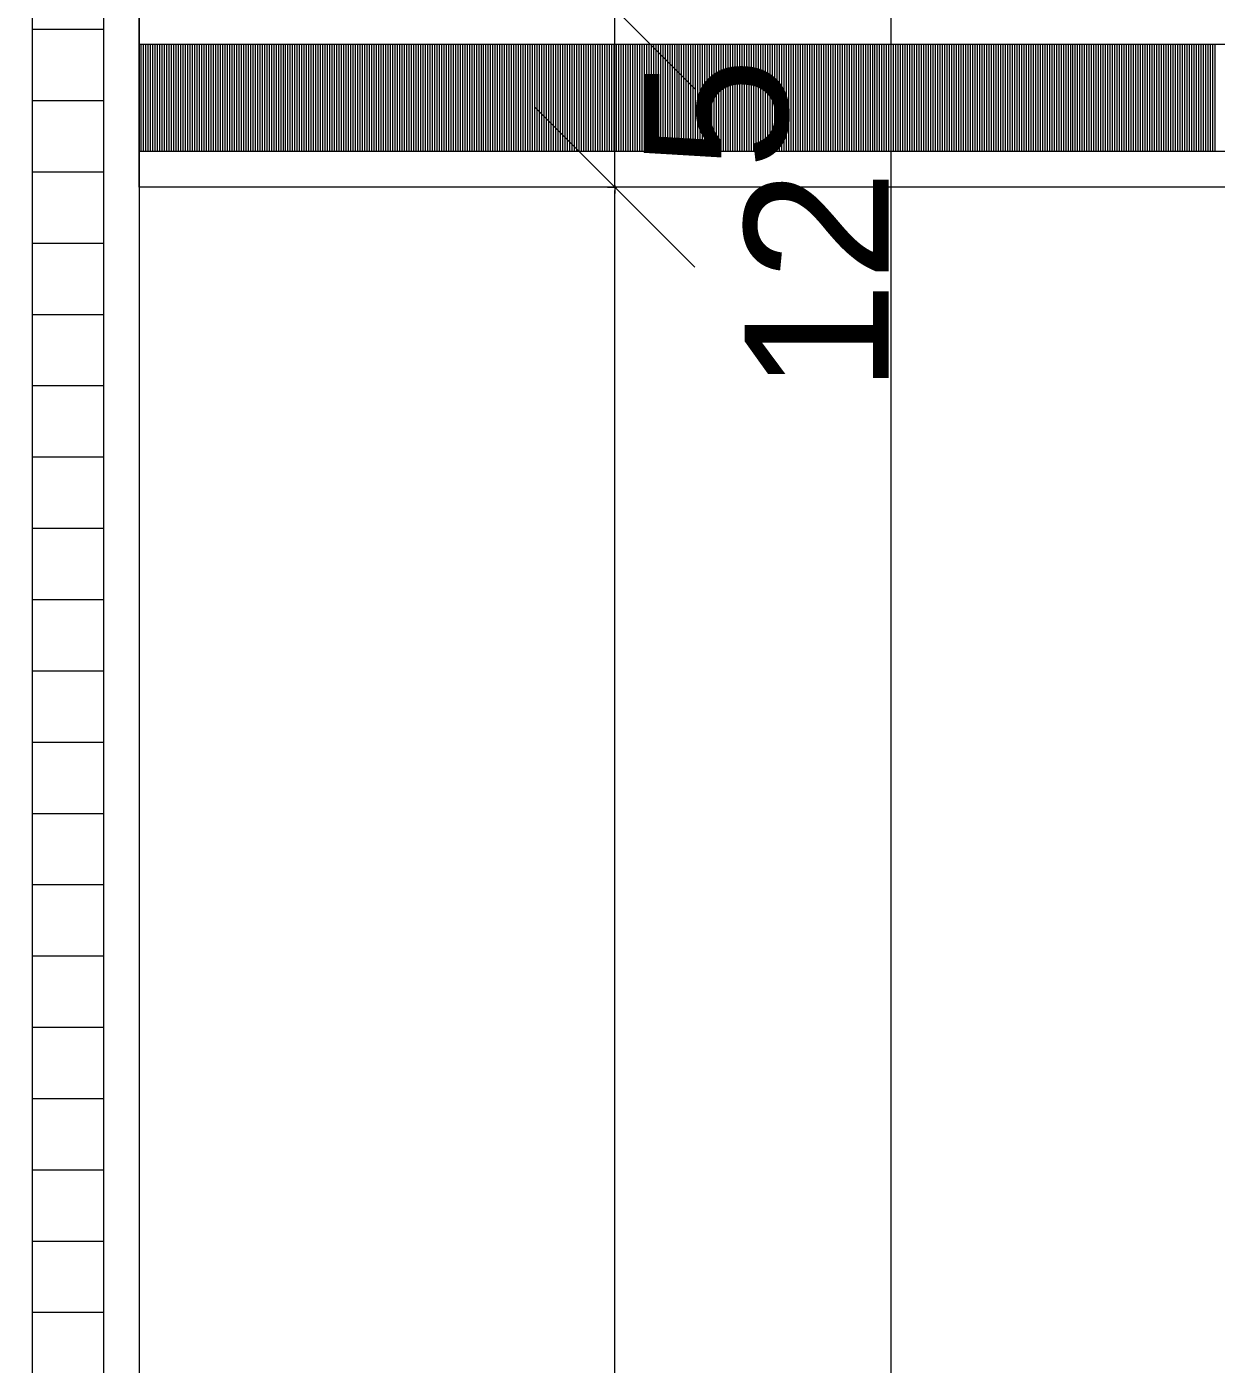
# Model space of a CAD drawing. Header units: metres. Extents: x -63 to 297, y -105 to 408.
# Drawn here: x 206.74 to 232.28, y 113.7 to 142.43 of the extents above; entities that cross this region are included whole.
import ezdxf

# ---------------------------------------------------------------- set-up
doc = ezdxf.new("R2010")
doc.units = ezdxf.units.M
doc.header["$LTSCALE"] = 0.00508
doc.header["$PDMODE"] = 1
doc.linetypes.add('Ohne Titel-6', pattern=[1.0537, 0.590515, -0.19684, 0.069505, -0.19684])
for name, color, linetype, lineweight in [('251_Sanitaerapparate', 7, 'Continuous', 5), ('271_Gipserarbeiten-allgemein', 7, 'Continuous', 18), ('Linien-0.03', 7, 'Continuous', 5), ('Linien-stripu', 7, 'Ohne Titel-6', 5), ('Symbole', 7, 'Continuous', 5)]:
    doc.layers.add(name, color=color, linetype=linetype, lineweight=lineweight)
for name, color, linetype, lineweight, true_color in [('271_Gipserarbeiten-LBW 12.5cm', 7, 'Continuous', 18, 0x117d81), ('271_Gipserarbeiten-LBW 15.5cm', 7, 'Continuous', 18, 0x428110), ('Bemaßung-Leichtbau', 7, 'Continuous', 5, 0xb54400), ('Bemaßung-Rohbau', 7, 'Continuous', 5, 0x000000)]:
    doc.layers.add(name, color=color, linetype=linetype, lineweight=lineweight, true_color=true_color)
doc.styles.add('Arial', font='arial.ttf')
doc.dimstyles.new('vbk_50', dxfattribs={"dimtxt": 101.016365, "dimasz": 0.002245, "dimexe": 0.0015, "dimexo": 0.003, "dimgap": 0.0005, "dimtad": 1, "dimdec": 3, "dimzin": 3, "dimdsep": 46, "dimtxsty": 'Arial', "dimblk": 'VW_SLASH', "dimblk1": 'VW_SLASH', "dimblk2": 'VW_SLASH', "dimcen": 0, "dimdle": 0.002, "dimazin": 0, "dimtfac": 0.9, "dimtdec": 3, "dimtix": 1, "dimtmove": 0, "dimatfit": 0, "dimldrblk": 'DOT', "dimfxl": 0.005, "dimfxlon": 1, "dimfrac": 2, "dimtolj": 1, "dimtzin": 3, "dimarcsym": 0})

# ---------------------------------------------------------------- blocks, each defined once
blk = doc.blocks.new('GRUP_GR_Zi-Typ1.0 (2D)')
at = {"layer": 'Linien-0.03', "linetype": 'Continuous', "lineweight": 5}
h = blk.add_hatch(dxfattribs=at)
h.set_pattern_fill('DÄMMSTOFF 1MM', angle=-90, style=0, pattern_type=2)
h.set_pattern_definition([(0, (0, 0), (3e-18, -0.05), [])])
h.paths.add_polyline_path([(-0.0025, -2.87), (-0.0525, -2.87), (-0.0525, -8.645), (-0.0025, -8.645)])
at = {"layer": '271_Gipserarbeiten-LBW 15.5cm'}
blk.add_line((-0.0775, -2.87), (-0.0775, -8.645), dxfattribs=at)
at = {"layer": 'Linien-0.03'}
for p, q in [((-0.0775, -2.87), (-0.0775, -8.645)), ((-0.0525, -2.87), (-0.0525, -8.645)), ((-0.0025, -2.87), (-0.0025, -8.645))]:
    blk.add_line(p, q, dxfattribs=at)
at = {"layer": 'Linien-0.03', "color": 7, "linetype": 'Continuous', "lineweight": 5}
for p, q in [((-0.0525, -2.87), (-0.0525, -8.645)), ((-0.0025, -2.87), (-0.0025, -8.645))]:
    blk.add_line(p, q, dxfattribs=at)
blk = doc.blocks.new('VW_SLASH')
at = {"color": 0, "linetype": 'ByBlock', "lineweight": -2}
blk.add_line((0.5, 0), (-1, 0), dxfattribs=at)
at = {"color": 0, "lineweight": 20, "flags": 128}
blk.add_lwpolyline([(25, 25), (-25, -25)], dxfattribs=at)
blk = doc.blocks.new('*D244')
at = {"layer": 'Bemaßung-Rohbau', "color": 0, "lineweight": -2, "transparency": 16777216}
for p, q in [((182.504, 224.626), (182.504, 224.694)), ((190.158, 224.557), (180.208, 224.557)), ((182.504, 102.091), (182.504, 224.557)), ((190.158, 102.091), (180.208, 102.091)), ((182.504, 102.023), (182.504, 101.954))]:
    blk.add_line(p, q, dxfattribs=at)
at = {"layer": 'Defpoints', "color": 0, "transparency": 16777216}
for p in [(182.504, 224.557), (296.644, 224.557), (219.365, 102.091)]:
    blk.add_point(p, dxfattribs=at)
at = {"layer": 'Bemaßung-Rohbau', "color": 0, "lineweight": -2, "transparency": 16777216, "xscale": 0.06872848524861908, "yscale": 0.06872848524861908, "zscale": 0.06872848524861908}
for p, rotation in [((182.504, 224.557), 270), ((182.504, 102.091), 90)]:
    blk.add_blockref('VW_SLASH', p, dxfattribs=dict(at, rotation=rotation))
at = {"layer": 'Bemaßung-Rohbau', "color": 0, "transparency": 16777216, "insert": (179.254, 404.051), "char_height": 3.0928, "attachment_point": 5, "rotation": 90, "style": 'Arial'}
blk.add_mtext('\\A1;4.00', dxfattribs=at)
blk = doc.blocks.new('_DOT')
at = {"color": 0, "linetype": 'ByBlock', "lineweight": -2}
blk.add_line((-0.5, 0), (-1, 0), dxfattribs=at)
at = {"color": 0, "linetype": 'ByBlock', "const_width": 0.5}
blk.add_lwpolyline([(-0.25, 0, 1), (0.25, 0, 1)], format="xyb", close=True, dxfattribs=at)
blk = doc.blocks.new('*D245')
at = {"layer": 'Bemaßung-Rohbau', "color": 0, "lineweight": -2, "transparency": 16777216}
for p, q in [((190.158, 102.091), (180.208, 102.091)), ((182.504, 102.16), (182.504, 102.229)), ((182.504, 31.827), (182.504, 102.091)), ((174.85, 31.827), (184.8, 31.827)), ((182.504, 31.758), (182.504, 31.689))]:
    blk.add_line(p, q, dxfattribs=at)
at = {"layer": 'Defpoints', "color": 0, "transparency": 16777216}
for p in [(182.504, 102.091), (219.365, 102.091), (138.539, 31.827)]:
    blk.add_point(p, dxfattribs=at)
at = {"layer": 'Bemaßung-Rohbau', "color": 0, "lineweight": -2, "transparency": 16777216, "xscale": 0.06872848524861908, "yscale": 0.06872848524861908, "zscale": 0.06872848524861908}
for p, rotation in [((182.504, 102.091), 270), ((182.504, 31.827), 90)]:
    blk.add_blockref('VW_SLASH', p, dxfattribs=dict(at, rotation=rotation))
at = {"layer": 'Bemaßung-Rohbau', "color": 0, "transparency": 16777216, "insert": (179.254, 198.404), "char_height": 3.09276, "attachment_point": 5, "rotation": 90, "style": 'Arial'}
blk.add_mtext('\\A1;2.29\\S5^ ;', dxfattribs=at)
blk = doc.blocks.new('SAN_GR_Catalano 75')
at = {"layer": '251_Sanitaerapparate'}
blk.add_point((0, -0.71), dxfattribs=at)
blk = doc.blocks.new('*E263')
at = {"layer": '271_Gipserarbeiten-LBW 12.5cm'}
for p, q in [((130.962, 0.765, 0), (130.962, 4.592, 0)), ((178.744, 0.765, 0), (130.962, 0.765, 0))]:
    blk.add_line(p, q, dxfattribs=at)
at = {"layer": 'Linien-0.03'}
for p, q in [((178.744, 3.827, 0), (130.962, 3.827, 0)), ((178.744, 1.531, 0), (130.962, 1.531, 0)), ((178.744, 0.765, 0), (130.962, 0.765, 0))]:
    blk.add_line(p, q, dxfattribs=at)
at = {"layer": 'Linien-0.03', "color": 7, "linetype": 'Continuous', "lineweight": 5}
for p, q in [((178.744, 3.827, 0), (130.962, 3.827, 0)), ((131.008, 1.531, 0), (131.008, 3.827, 0)), ((131.058, 1.531, 0), (131.058, 3.827, 0)), ((131.108, 1.531, 0), (131.108, 3.827, 0)), ((131.158, 1.531, 0), (131.158, 3.827, 0)), ((131.208, 1.531, 0), (131.208, 3.827, 0)), ((131.258, 1.531, 0), (131.258, 3.827, 0)), ((131.308, 1.531, 0), (131.308, 3.827, 0)), ((131.358, 1.531, 0), (131.358, 3.827, 0)), ((131.408, 1.531, 0), (131.408, 3.827, 0)), ((131.458, 1.531, 0), (131.458, 3.827, 0)), ((131.508, 1.531, 0), (131.508, 3.827, 0)), ((131.558, 1.531, 0), (131.558, 3.827, 0)), ((131.608, 1.531, 0), (131.608, 3.827, 0)), ((131.658, 1.531, 0), (131.658, 3.827, 0)), ((131.708, 1.531, 0), (131.708, 3.827, 0)), ((131.758, 1.531, 0), (131.758, 3.827, 0)), ((131.808, 1.531, 0), (131.808, 3.827, 0)), ((131.858, 1.531, 0), (131.858, 3.827, 0)), ((131.908, 1.531, 0), (131.908, 3.827, 0)), ((131.958, 1.531, 0), (131.958, 3.827, 0)), ((132.008, 1.531, 0), (132.008, 3.827, 0)), ((132.058, 1.531, 0), (132.058, 3.827, 0)), ((132.108, 1.531, 0), (132.108, 3.827, 0)), ((132.158, 1.531, 0), (132.158, 3.827, 0)), ((132.208, 1.531, 0), (132.208, 3.827, 0)), ((132.258, 1.531, 0), (132.258, 3.827, 0)), ((132.308, 1.531, 0), (132.308, 3.827, 0)), ((132.358, 1.531, 0), (132.358, 3.827, 0)), ((132.408, 1.531, 0), (132.408, 3.827, 0)), ((132.458, 1.531, 0), (132.458, 3.827, 0)), ((132.508, 1.531, 0), (132.508, 3.827, 0)), ((132.558, 1.531, 0), (132.558, 3.827, 0)), ((132.608, 1.531, 0), (132.608, 3.827, 0)), ((132.658, 1.531, 0), (132.658, 3.827, 0)), ((132.708, 1.531, 0), (132.708, 3.827, 0)), ((132.758, 1.531, 0), (132.758, 3.827, 0)), ((132.808, 1.531, 0), (132.808, 3.827, 0)), ((132.858, 1.531, 0), (132.858, 3.827, 0)), ((132.908, 1.531, 0), (132.908, 3.827, 0)), ((132.958, 1.531, 0), (132.958, 3.827, 0)), ((133.008, 1.531, 0), (133.008, 3.827, 0)), ((133.058, 1.531, 0), (133.058, 3.827, 0)), ((133.108, 1.531, 0), (133.108, 3.827, 0)), ((133.158, 1.531, 0), (133.158, 3.827, 0)), ((133.208, 1.531, 0), (133.208, 3.827, 0)), ((133.258, 1.531, 0), (133.258, 3.827, 0)), ((133.308, 1.531, 0), (133.308, 3.827, 0)), ((133.358, 1.531, 0), (133.358, 3.827, 0)), ((133.408, 1.531, 0), (133.408, 3.827, 0)), ((133.458, 1.531, 0), (133.458, 3.827, 0)), ((133.508, 1.531, 0), (133.508, 3.827, 0)), ((133.558, 1.531, 0), (133.558, 3.827, 0)), ((133.608, 1.531, 0), (133.608, 3.827, 0)), ((133.658, 1.531, 0), (133.658, 3.827, 0)), ((133.708, 1.531, 0), (133.708, 3.827, 0)), ((133.758, 1.531, 0), (133.758, 3.827, 0)), ((133.808, 1.531, 0), (133.808, 3.827, 0)), ((133.858, 1.531, 0), (133.858, 3.827, 0)), ((133.908, 1.531, 0), (133.908, 3.827, 0)), ((133.958, 1.531, 0), (133.958, 3.827, 0)), ((134.008, 1.531, 0), (134.008, 3.827, 0)), ((134.058, 1.531, 0), (134.058, 3.827, 0)), ((134.108, 1.531, 0), (134.108, 3.827, 0)), ((134.158, 1.531, 0), (134.158, 3.827, 0)), ((134.208, 1.531, 0), (134.208, 3.827, 0)), ((134.258, 1.531, 0), (134.258, 3.827, 0)), ((134.308, 1.531, 0), (134.308, 3.827, 0)), ((134.358, 1.531, 0), (134.358, 3.827, 0)), ((134.408, 1.531, 0), (134.408, 3.827, 0)), ((134.458, 1.531, 0), (134.458, 3.827, 0)), ((134.508, 1.531, 0), (134.508, 3.827, 0)), ((134.558, 1.531, 0), (134.558, 3.827, 0)), ((134.608, 1.531, 0), (134.608, 3.827, 0)), ((134.658, 1.531, 0), (134.658, 3.827, 0)), ((134.708, 1.531, 0), (134.708, 3.827, 0)), ((134.758, 1.531, 0), (134.758, 3.827, 0)), ((134.808, 1.531, 0), (134.808, 3.827, 0)), ((134.858, 1.531, 0), (134.858, 3.827, 0)), ((134.908, 1.531, 0), (134.908, 3.827, 0)), ((134.958, 1.531, 0), (134.958, 3.827, 0)), ((135.008, 1.531, 0), (135.008, 3.827, 0)), ((135.058, 1.531, 0), (135.058, 3.827, 0)), ((135.108, 1.531, 0), (135.108, 3.827, 0)), ((135.158, 1.531, 0), (135.158, 3.827, 0)), ((135.208, 1.531, 0), (135.208, 3.827, 0)), ((135.258, 1.531, 0), (135.258, 3.827, 0)), ((135.308, 1.531, 0), (135.308, 3.827, 0)), ((135.358, 1.531, 0), (135.358, 3.827, 0)), ((135.408, 1.531, 0), (135.408, 3.827, 0)), ((135.458, 1.531, 0), (135.458, 3.827, 0)), ((135.508, 1.531, 0), (135.508, 3.827, 0)), ((135.558, 1.531, 0), (135.558, 3.827, 0)), ((135.608, 1.531, 0), (135.608, 3.827, 0)), ((135.658, 1.531, 0), (135.658, 3.827, 0)), ((135.708, 1.531, 0), (135.708, 3.827, 0)), ((135.758, 1.531, 0), (135.758, 3.827, 0)), ((135.808, 1.531, 0), (135.808, 3.827, 0)), ((135.858, 1.531, 0), (135.858, 3.827, 0)), ((135.908, 1.531, 0), (135.908, 3.827, 0)), ((135.958, 1.531, 0), (135.958, 3.827, 0)), ((136.008, 1.531, 0), (136.008, 3.827, 0)), ((136.058, 1.531, 0), (136.058, 3.827, 0)), ((136.108, 1.531, 0), (136.108, 3.827, 0)), ((136.158, 1.531, 0), (136.158, 3.827, 0)), ((136.208, 1.531, 0), (136.208, 3.827, 0)), ((136.258, 1.531, 0), (136.258, 3.827, 0)), ((136.308, 1.531, 0), (136.308, 3.827, 0)), ((136.358, 1.531, 0), (136.358, 3.827, 0)), ((136.408, 1.531, 0), (136.408, 3.827, 0)), ((136.458, 1.531, 0), (136.458, 3.827, 0)), ((136.508, 1.531, 0), (136.508, 3.827, 0)), ((136.558, 1.531, 0), (136.558, 3.827, 0)), ((136.608, 1.531, 0), (136.608, 3.827, 0)), ((136.658, 1.531, 0), (136.658, 3.827, 0)), ((136.708, 1.531, 0), (136.708, 3.827, 0)), ((136.758, 1.531, 0), (136.758, 3.827, 0)), ((136.808, 1.531, 0), (136.808, 3.827, 0)), ((136.858, 1.531, 0), (136.858, 3.827, 0)), ((136.908, 1.531, 0), (136.908, 3.827, 0)), ((136.958, 1.531, 0), (136.958, 3.827, 0)), ((137.008, 1.531, 0), (137.008, 3.827, 0)), ((137.058, 1.531, 0), (137.058, 3.827, 0)), ((137.108, 1.531, 0), (137.108, 3.827, 0)), ((137.158, 1.531, 0), (137.158, 3.827, 0)), ((137.208, 1.531, 0), (137.208, 3.827, 0)), ((137.258, 1.531, 0), (137.258, 3.827, 0)), ((137.308, 1.531, 0), (137.308, 3.827, 0)), ((137.358, 1.531, 0), (137.358, 3.827, 0)), ((137.408, 1.531, 0), (137.408, 3.827, 0)), ((137.458, 1.531, 0), (137.458, 3.827, 0)), ((137.508, 1.531, 0), (137.508, 3.827, 0)), ((137.558, 1.531, 0), (137.558, 3.827, 0)), ((137.608, 1.531, 0), (137.608, 3.827, 0)), ((137.658, 1.531, 0), (137.658, 3.827, 0)), ((137.708, 1.531, 0), (137.708, 3.827, 0)), ((137.758, 1.531, 0), (137.758, 3.827, 0)), ((137.808, 1.531, 0), (137.808, 3.827, 0)), ((137.858, 1.531, 0), (137.858, 3.827, 0)), ((137.908, 1.531, 0), (137.908, 3.827, 0)), ((137.958, 1.531, 0), (137.958, 3.827, 0)), ((138.008, 1.531, 0), (138.008, 3.827, 0)), ((138.058, 1.531, 0), (138.058, 3.827, 0)), ((138.108, 1.531, 0), (138.108, 3.827, 0)), ((138.158, 1.531, 0), (138.158, 3.827, 0)), ((138.208, 1.531, 0), (138.208, 3.827, 0)), ((138.258, 1.531, 0), (138.258, 3.827, 0)), ((138.308, 1.531, 0), (138.308, 3.827, 0)), ((138.358, 1.531, 0), (138.358, 3.827, 0)), ((138.408, 1.531, 0), (138.408, 3.827, 0)), ((138.458, 1.531, 0), (138.458, 3.827, 0)), ((138.508, 1.531, 0), (138.508, 3.827, 0)), ((138.558, 1.531, 0), (138.558, 3.827, 0)), ((138.608, 1.531, 0), (138.608, 3.827, 0)), ((138.658, 1.531, 0), (138.658, 3.827, 0)), ((138.708, 1.531, 0), (138.708, 3.827, 0)), ((138.758, 1.531, 0), (138.758, 3.827, 0)), ((138.808, 1.531, 0), (138.808, 3.827, 0)), ((138.858, 1.531, 0), (138.858, 3.827, 0)), ((138.908, 1.531, 0), (138.908, 3.827, 0)), ((138.958, 1.531, 0), (138.958, 3.827, 0)), ((139.008, 1.531, 0), (139.008, 3.827, 0)), ((139.058, 1.531, 0), (139.058, 3.827, 0)), ((139.108, 1.531, 0), (139.108, 3.827, 0)), ((139.158, 1.531, 0), (139.158, 3.827, 0)), ((139.208, 1.531, 0), (139.208, 3.827, 0)), ((139.258, 1.531, 0), (139.258, 3.827, 0)), ((139.308, 1.531, 0), (139.308, 3.827, 0)), ((139.358, 1.531, 0), (139.358, 3.827, 0)), ((139.408, 1.531, 0), (139.408, 3.827, 0)), ((139.458, 1.531, 0), (139.458, 3.827, 0)), ((139.508, 1.531, 0), (139.508, 3.827, 0)), ((139.558, 1.531, 0), (139.558, 3.827, 0)), ((139.608, 1.531, 0), (139.608, 3.827, 0)), ((139.658, 1.531, 0), (139.658, 3.827, 0)), ((139.708, 1.531, 0), (139.708, 3.827, 0)), ((139.758, 1.531, 0), (139.758, 3.827, 0)), ((139.808, 1.531, 0), (139.808, 3.827, 0)), ((139.858, 1.531, 0), (139.858, 3.827, 0)), ((139.908, 1.531, 0), (139.908, 3.827, 0)), ((139.958, 1.531, 0), (139.958, 3.827, 0)), ((140.008, 1.531, 0), (140.008, 3.827, 0)), ((140.058, 1.531, 0), (140.058, 3.827, 0)), ((140.108, 1.531, 0), (140.108, 3.827, 0)), ((140.158, 1.531, 0), (140.158, 3.827, 0)), ((140.208, 1.531, 0), (140.208, 3.827, 0)), ((140.258, 1.531, 0), (140.258, 3.827, 0)), ((140.308, 1.531, 0), (140.308, 3.827, 0)), ((140.358, 1.531, 0), (140.358, 3.827, 0)), ((140.408, 1.531, 0), (140.408, 3.827, 0)), ((140.458, 1.531, 0), (140.458, 3.827, 0)), ((140.508, 1.531, 0), (140.508, 3.827, 0)), ((140.558, 1.531, 0), (140.558, 3.827, 0)), ((140.608, 1.531, 0), (140.608, 3.827, 0)), ((140.658, 1.531, 0), (140.658, 3.827, 0)), ((140.708, 1.531, 0), (140.708, 3.827, 0)), ((140.758, 1.531, 0), (140.758, 3.827, 0)), ((140.808, 1.531, 0), (140.808, 3.827, 0)), ((140.858, 1.531, 0), (140.858, 3.827, 0)), ((140.908, 1.531, 0), (140.908, 3.827, 0)), ((140.958, 1.531, 0), (140.958, 3.827, 0)), ((141.008, 1.531, 0), (141.008, 3.827, 0)), ((141.058, 1.531, 0), (141.058, 3.827, 0)), ((141.108, 1.531, 0), (141.108, 3.827, 0)), ((141.158, 1.531, 0), (141.158, 3.827, 0)), ((141.208, 1.531, 0), (141.208, 3.827, 0)), ((141.258, 1.531, 0), (141.258, 3.827, 0)), ((141.308, 1.531, 0), (141.308, 3.827, 0)), ((141.358, 1.531, 0), (141.358, 3.827, 0)), ((141.408, 1.531, 0), (141.408, 3.827, 0)), ((141.458, 1.531, 0), (141.458, 3.827, 0)), ((141.508, 1.531, 0), (141.508, 3.827, 0)), ((141.558, 1.531, 0), (141.558, 3.827, 0)), ((141.608, 1.531, 0), (141.608, 3.827, 0)), ((141.658, 1.531, 0), (141.658, 3.827, 0)), ((141.708, 1.531, 0), (141.708, 3.827, 0)), ((141.758, 1.531, 0), (141.758, 3.827, 0)), ((141.808, 1.531, 0), (141.808, 3.827, 0)), ((141.858, 1.531, 0), (141.858, 3.827, 0)), ((141.908, 1.531, 0), (141.908, 3.827, 0)), ((141.958, 1.531, 0), (141.958, 3.827, 0)), ((142.008, 1.531, 0), (142.008, 3.827, 0)), ((142.058, 1.531, 0), (142.058, 3.827, 0)), ((142.108, 1.531, 0), (142.108, 3.827, 0)), ((142.158, 1.531, 0), (142.158, 3.827, 0)), ((142.208, 1.531, 0), (142.208, 3.827, 0)), ((142.258, 1.531, 0), (142.258, 3.827, 0)), ((142.308, 1.531, 0), (142.308, 3.827, 0)), ((142.358, 1.531, 0), (142.358, 3.827, 0)), ((142.408, 1.531, 0), (142.408, 3.827, 0)), ((142.458, 1.531, 0), (142.458, 3.827, 0)), ((142.508, 1.531, 0), (142.508, 3.827, 0)), ((142.558, 1.531, 0), (142.558, 3.827, 0)), ((142.608, 1.531, 0), (142.608, 3.827, 0)), ((142.658, 1.531, 0), (142.658, 3.827, 0)), ((142.708, 1.531, 0), (142.708, 3.827, 0)), ((142.758, 1.531, 0), (142.758, 3.827, 0)), ((142.808, 1.531, 0), (142.808, 3.827, 0)), ((142.858, 1.531, 0), (142.858, 3.827, 0)), ((142.908, 1.531, 0), (142.908, 3.827, 0)), ((142.958, 1.531, 0), (142.958, 3.827, 0)), ((143.008, 1.531, 0), (143.008, 3.827, 0)), ((143.058, 1.531, 0), (143.058, 3.827, 0)), ((143.108, 1.531, 0), (143.108, 3.827, 0)), ((143.158, 1.531, 0), (143.158, 3.827, 0)), ((143.208, 1.531, 0), (143.208, 3.827, 0)), ((143.258, 1.531, 0), (143.258, 3.827, 0)), ((143.308, 1.531, 0), (143.308, 3.827, 0)), ((143.358, 1.531, 0), (143.358, 3.827, 0)), ((143.408, 1.531, 0), (143.408, 3.827, 0)), ((143.458, 1.531, 0), (143.458, 3.827, 0)), ((143.508, 1.531, 0), (143.508, 3.827, 0)), ((143.558, 1.531, 0), (143.558, 3.827, 0)), ((143.608, 1.531, 0), (143.608, 3.827, 0)), ((143.658, 1.531, 0), (143.658, 3.827, 0)), ((143.708, 1.531, 0), (143.708, 3.827, 0)), ((143.758, 1.531, 0), (143.758, 3.827, 0)), ((143.808, 1.531, 0), (143.808, 3.827, 0)), ((143.858, 1.531, 0), (143.858, 3.827, 0)), ((143.908, 1.531, 0), (143.908, 3.827, 0)), ((143.958, 1.531, 0), (143.958, 3.827, 0)), ((144.008, 1.531, 0), (144.008, 3.827, 0)), ((144.058, 1.531, 0), (144.058, 3.827, 0)), ((144.108, 1.531, 0), (144.108, 3.827, 0)), ((144.158, 1.531, 0), (144.158, 3.827, 0)), ((144.208, 1.531, 0), (144.208, 3.827, 0)), ((144.258, 1.531, 0), (144.258, 3.827, 0)), ((144.308, 1.531, 0), (144.308, 3.827, 0)), ((144.358, 1.531, 0), (144.358, 3.827, 0)), ((144.408, 1.531, 0), (144.408, 3.827, 0)), ((144.458, 1.531, 0), (144.458, 3.827, 0)), ((144.508, 1.531, 0), (144.508, 3.827, 0)), ((144.558, 1.531, 0), (144.558, 3.827, 0)), ((144.608, 1.531, 0), (144.608, 3.827, 0)), ((144.658, 1.531, 0), (144.658, 3.827, 0)), ((144.708, 1.531, 0), (144.708, 3.827, 0)), ((144.758, 1.531, 0), (144.758, 3.827, 0)), ((144.808, 1.531, 0), (144.808, 3.827, 0)), ((144.858, 1.531, 0), (144.858, 3.827, 0)), ((144.908, 1.531, 0), (144.908, 3.827, 0)), ((144.958, 1.531, 0), (144.958, 3.827, 0)), ((145.008, 1.531, 0), (145.008, 3.827, 0)), ((145.058, 1.531, 0), (145.058, 3.827, 0)), ((145.108, 1.531, 0), (145.108, 3.827, 0)), ((145.158, 1.531, 0), (145.158, 3.827, 0)), ((145.208, 1.531, 0), (145.208, 3.827, 0)), ((145.258, 1.531, 0), (145.258, 3.827, 0)), ((145.308, 1.531, 0), (145.308, 3.827, 0)), ((145.358, 1.531, 0), (145.358, 3.827, 0)), ((145.408, 1.531, 0), (145.408, 3.827, 0)), ((145.458, 1.531, 0), (145.458, 3.827, 0)), ((145.508, 1.531, 0), (145.508, 3.827, 0)), ((145.558, 1.531, 0), (145.558, 3.827, 0)), ((145.608, 1.531, 0), (145.608, 3.827, 0)), ((145.658, 1.531, 0), (145.658, 3.827, 0)), ((145.708, 1.531, 0), (145.708, 3.827, 0)), ((145.758, 1.531, 0), (145.758, 3.827, 0)), ((145.808, 1.531, 0), (145.808, 3.827, 0)), ((145.858, 1.531, 0), (145.858, 3.827, 0)), ((145.908, 1.531, 0), (145.908, 3.827, 0)), ((145.958, 1.531, 0), (145.958, 3.827, 0)), ((146.008, 1.531, 0), (146.008, 3.827, 0)), ((146.058, 1.531, 0), (146.058, 3.827, 0)), ((146.108, 1.531, 0), (146.108, 3.827, 0)), ((146.158, 1.531, 0), (146.158, 3.827, 0)), ((146.208, 1.531, 0), (146.208, 3.827, 0)), ((146.258, 1.531, 0), (146.258, 3.827, 0)), ((146.308, 1.531, 0), (146.308, 3.827, 0)), ((146.358, 1.531, 0), (146.358, 3.827, 0)), ((146.408, 1.531, 0), (146.408, 3.827, 0)), ((146.458, 1.531, 0), (146.458, 3.827, 0)), ((146.508, 1.531, 0), (146.508, 3.827, 0)), ((146.558, 1.531, 0), (146.558, 3.827, 0)), ((146.608, 1.531, 0), (146.608, 3.827, 0)), ((146.658, 1.531, 0), (146.658, 3.827, 0)), ((146.708, 1.531, 0), (146.708, 3.827, 0)), ((146.758, 1.531, 0), (146.758, 3.827, 0)), ((146.808, 1.531, 0), (146.808, 3.827, 0)), ((146.858, 1.531, 0), (146.858, 3.827, 0)), ((146.908, 1.531, 0), (146.908, 3.827, 0)), ((146.958, 1.531, 0), (146.958, 3.827, 0)), ((147.008, 1.531, 0), (147.008, 3.827, 0)), ((147.058, 1.531, 0), (147.058, 3.827, 0)), ((147.108, 1.531, 0), (147.108, 3.827, 0)), ((147.158, 1.531, 0), (147.158, 3.827, 0)), ((147.208, 1.531, 0), (147.208, 3.827, 0)), ((147.258, 1.531, 0), (147.258, 3.827, 0)), ((147.308, 1.531, 0), (147.308, 3.827, 0)), ((147.358, 1.531, 0), (147.358, 3.827, 0)), ((147.408, 1.531, 0), (147.408, 3.827, 0)), ((147.458, 1.531, 0), (147.458, 3.827, 0)), ((147.508, 1.531, 0), (147.508, 3.827, 0)), ((147.558, 1.531, 0), (147.558, 3.827, 0)), ((147.608, 1.531, 0), (147.608, 3.827, 0)), ((147.658, 1.531, 0), (147.658, 3.827, 0)), ((147.708, 1.531, 0), (147.708, 3.827, 0)), ((147.758, 1.531, 0), (147.758, 3.827, 0)), ((147.808, 1.531, 0), (147.808, 3.827, 0)), ((147.858, 1.531, 0), (147.858, 3.827, 0)), ((147.908, 1.531, 0), (147.908, 3.827, 0)), ((147.958, 1.531, 0), (147.958, 3.827, 0)), ((148.008, 1.531, 0), (148.008, 3.827, 0)), ((148.058, 1.531, 0), (148.058, 3.827, 0)), ((148.108, 1.531, 0), (148.108, 3.827, 0)), ((148.158, 1.531, 0), (148.158, 3.827, 0)), ((148.208, 1.531, 0), (148.208, 3.827, 0)), ((148.258, 1.531, 0), (148.258, 3.827, 0)), ((148.308, 1.531, 0), (148.308, 3.827, 0)), ((148.358, 1.531, 0), (148.358, 3.827, 0)), ((148.408, 1.531, 0), (148.408, 3.827, 0)), ((148.458, 1.531, 0), (148.458, 3.827, 0)), ((148.508, 1.531, 0), (148.508, 3.827, 0)), ((148.558, 1.531, 0), (148.558, 3.827, 0)), ((148.608, 1.531, 0), (148.608, 3.827, 0)), ((148.658, 1.531, 0), (148.658, 3.827, 0)), ((148.708, 1.531, 0), (148.708, 3.827, 0)), ((148.758, 1.531, 0), (148.758, 3.827, 0)), ((148.808, 1.531, 0), (148.808, 3.827, 0)), ((148.858, 1.531, 0), (148.858, 3.827, 0)), ((148.908, 1.531, 0), (148.908, 3.827, 0)), ((148.958, 1.531, 0), (148.958, 3.827, 0)), ((149.008, 1.531, 0), (149.008, 3.827, 0)), ((149.058, 1.531, 0), (149.058, 3.827, 0)), ((149.108, 1.531, 0), (149.108, 3.827, 0)), ((149.158, 1.531, 0), (149.158, 3.827, 0)), ((149.208, 1.531, 0), (149.208, 3.827, 0)), ((149.258, 1.531, 0), (149.258, 3.827, 0)), ((149.308, 1.531, 0), (149.308, 3.827, 0)), ((149.358, 1.531, 0), (149.358, 3.827, 0)), ((149.408, 1.531, 0), (149.408, 3.827, 0)), ((149.458, 1.531, 0), (149.458, 3.827, 0)), ((149.508, 1.531, 0), (149.508, 3.827, 0)), ((149.558, 1.531, 0), (149.558, 3.827, 0)), ((149.608, 1.531, 0), (149.608, 3.827, 0)), ((149.658, 1.531, 0), (149.658, 3.827, 0)), ((149.708, 1.531, 0), (149.708, 3.827, 0)), ((149.758, 1.531, 0), (149.758, 3.827, 0)), ((149.808, 1.531, 0), (149.808, 3.827, 0)), ((149.858, 1.531, 0), (149.858, 3.827, 0)), ((149.908, 1.531, 0), (149.908, 3.827, 0)), ((149.958, 1.531, 0), (149.958, 3.827, 0)), ((150.008, 1.531, 0), (150.008, 3.827, 0)), ((150.058, 1.531, 0), (150.058, 3.827, 0)), ((150.108, 1.531, 0), (150.108, 3.827, 0)), ((150.158, 1.531, 0), (150.158, 3.827, 0)), ((150.208, 1.531, 0), (150.208, 3.827, 0)), ((150.258, 1.531, 0), (150.258, 3.827, 0)), ((150.308, 1.531, 0), (150.308, 3.827, 0)), ((150.358, 1.531, 0), (150.358, 3.827, 0)), ((150.408, 1.531, 0), (150.408, 3.827, 0)), ((150.458, 1.531, 0), (150.458, 3.827, 0)), ((150.508, 1.531, 0), (150.508, 3.827, 0)), ((150.558, 1.531, 0), (150.558, 3.827, 0)), ((150.608, 1.531, 0), (150.608, 3.827, 0)), ((150.658, 1.531, 0), (150.658, 3.827, 0)), ((150.708, 1.531, 0), (150.708, 3.827, 0)), ((150.758, 1.531, 0), (150.758, 3.827, 0)), ((150.808, 1.531, 0), (150.808, 3.827, 0)), ((150.858, 1.531, 0), (150.858, 3.827, 0)), ((150.908, 1.531, 0), (150.908, 3.827, 0)), ((150.958, 1.531, 0), (150.958, 3.827, 0)), ((151.008, 1.531, 0), (151.008, 3.827, 0)), ((151.058, 1.531, 0), (151.058, 3.827, 0)), ((151.108, 1.531, 0), (151.108, 3.827, 0)), ((151.158, 1.531, 0), (151.158, 3.827, 0)), ((151.208, 1.531, 0), (151.208, 3.827, 0)), ((151.258, 1.531, 0), (151.258, 3.827, 0)), ((151.308, 1.531, 0), (151.308, 3.827, 0)), ((151.358, 1.531, 0), (151.358, 3.827, 0)), ((151.408, 1.531, 0), (151.408, 3.827, 0)), ((151.458, 1.531, 0), (151.458, 3.827, 0)), ((151.508, 1.531, 0), (151.508, 3.827, 0)), ((151.558, 1.531, 0), (151.558, 3.827, 0)), ((151.608, 1.531, 0), (151.608, 3.827, 0)), ((151.658, 1.531, 0), (151.658, 3.827, 0)), ((151.708, 1.531, 0), (151.708, 3.827, 0)), ((151.758, 1.531, 0), (151.758, 3.827, 0)), ((151.808, 1.531, 0), (151.808, 3.827, 0)), ((151.858, 1.531, 0), (151.858, 3.827, 0)), ((151.908, 1.531, 0), (151.908, 3.827, 0)), ((151.958, 1.531, 0), (151.958, 3.827, 0)), ((152.008, 1.531, 0), (152.008, 3.827, 0)), ((152.058, 1.531, 0), (152.058, 3.827, 0)), ((152.108, 1.531, 0), (152.108, 3.827, 0)), ((152.158, 1.531, 0), (152.158, 3.827, 0)), ((152.208, 1.531, 0), (152.208, 3.827, 0)), ((152.258, 1.531, 0), (152.258, 3.827, 0)), ((152.308, 1.531, 0), (152.308, 3.827, 0)), ((152.358, 1.531, 0), (152.358, 3.827, 0)), ((152.408, 1.531, 0), (152.408, 3.827, 0)), ((152.458, 1.531, 0), (152.458, 3.827, 0)), ((152.508, 1.531, 0), (152.508, 3.827, 0)), ((152.558, 1.531, 0), (152.558, 3.827, 0)), ((152.608, 1.531, 0), (152.608, 3.827, 0)), ((152.658, 1.531, 0), (152.658, 3.827, 0)), ((152.708, 1.531, 0), (152.708, 3.827, 0)), ((152.758, 1.531, 0), (152.758, 3.827, 0)), ((152.808, 1.531, 0), (152.808, 3.827, 0)), ((152.858, 1.531, 0), (152.858, 3.827, 0)), ((152.908, 1.531, 0), (152.908, 3.827, 0)), ((152.958, 1.531, 0), (152.958, 3.827, 0)), ((153.008, 1.531, 0), (153.008, 3.827, 0)), ((153.058, 1.531, 0), (153.058, 3.827, 0)), ((153.108, 1.531, 0), (153.108, 3.827, 0)), ((153.158, 1.531, 0), (153.158, 3.827, 0)), ((153.208, 1.531, 0), (153.208, 3.827, 0)), ((153.258, 1.531, 0), (153.258, 3.827, 0)), ((153.308, 1.531, 0), (153.308, 3.827, 0)), ((153.358, 1.531, 0), (153.358, 3.827, 0)), ((153.408, 1.531, 0), (153.408, 3.827, 0)), ((153.458, 1.531, 0), (153.458, 3.827, 0)), ((153.508, 1.531, 0), (153.508, 3.827, 0)), ((153.558, 1.531, 0), (153.558, 3.827, 0)), ((153.608, 1.531, 0), (153.608, 3.827, 0)), ((153.658, 1.531, 0), (153.658, 3.827, 0)), ((153.708, 1.531, 0), (153.708, 3.827, 0)), ((153.758, 1.531, 0), (153.758, 3.827, 0)), ((153.808, 1.531, 0), (153.808, 3.827, 0)), ((153.858, 1.531, 0), (153.858, 3.827, 0)), ((153.908, 1.531, 0), (153.908, 3.827, 0)), ((153.958, 1.531, 0), (153.958, 3.827, 0)), ((154.008, 1.531, 0), (154.008, 3.827, 0)), ((154.058, 1.531, 0), (154.058, 3.827, 0)), ((178.744, 1.531, 0), (130.962, 1.531, 0))]:
    blk.add_line(p, q, dxfattribs=at)
at = {"layer": 'Linien-stripu', "linetype": 'Continuous', "lineweight": 5}
blk.add_point((131.651, 0.765, 0), dxfattribs=at)
at = {"layer": 'Linien-0.03', "color": 7, "xscale": 30.61642184477572, "yscale": 30.61642184477572, "zscale": 30.61642184477572}
blk.add_blockref('SAN_GR_Catalano 75', (134.712, 21.738, 0), dxfattribs=at)
blk = doc.blocks.new('*D346')
at = {"layer": 'Bemaßung-Leichtbau', "color": 0, "lineweight": -2, "transparency": 16777216}
for p, q in [((219.212, 224.557), (219.411, 224.557)), ((219.365, 142.88), (219.365, 224.488)), ((219.212, 142.811), (219.411, 142.811))]:
    blk.add_line(p, q, dxfattribs=at)
at = {"layer": 'Defpoints', "color": 0, "transparency": 16777216}
for p in [(212.905, 224.557), (219.365, 224.557), (212.905, 142.811)]:
    blk.add_point(p, dxfattribs=at)
at = {"layer": 'Bemaßung-Leichtbau', "color": 0, "lineweight": -2, "transparency": 16777216, "xscale": 0.06872848524861908, "yscale": 0.06872848524861908, "zscale": 0.06872848524861908}
for p, rotation in [((219.365, 224.557), 90), ((219.365, 142.811), 270)]:
    blk.add_blockref('VW_SLASH', p, dxfattribs=dict(at, rotation=rotation))
at = {"layer": 'Bemaßung-Leichtbau', "color": 0, "transparency": 16777216, "insert": (217.02, 183.684), "char_height": 3.0928, "attachment_point": 5, "rotation": 90, "style": 'Arial'}
blk.add_mtext('\\A1;2.67', dxfattribs=at)
blk = doc.blocks.new('*D347')
at = {"layer": 'Bemaßung-Leichtbau', "color": 0, "lineweight": -2, "transparency": 16777216}
for p, q in [((219.212, 142.811), (219.411, 142.811)), ((219.365, 142.88), (219.365, 142.949)), ((219.365, 138.984), (219.365, 142.811)), ((219.212, 138.984), (219.411, 138.984)), ((219.365, 138.915), (219.365, 138.847))]:
    blk.add_line(p, q, dxfattribs=at)
at = {"layer": 'Defpoints', "color": 0, "transparency": 16777216}
for p in [(212.905, 142.811), (219.365, 142.811), (209.154, 138.984)]:
    blk.add_point(p, dxfattribs=at)
at = {"layer": 'Bemaßung-Leichtbau', "color": 0, "lineweight": -2, "transparency": 16777216, "xscale": 0.06872848524861908, "yscale": 0.06872848524861908, "zscale": 0.06872848524861908}
for p, rotation in [((219.365, 142.811), 270), ((219.365, 138.984), 90)]:
    blk.add_blockref('VW_SLASH', p, dxfattribs=dict(at, rotation=rotation))
at = {"layer": 'Bemaßung-Leichtbau', "color": 0, "transparency": 16777216, "insert": (222.614, 138.161), "char_height": 3.09276, "attachment_point": 5, "rotation": 90, "style": 'Arial'}
blk.add_mtext('\\A1;12\\S5^ ;', dxfattribs=at)
blk = doc.blocks.new('*D348')
at = {"layer": 'Bemaßung-Leichtbau', "color": 0, "lineweight": -2, "transparency": 16777216}
for p, q in [((219.212, 138.984), (219.411, 138.984)), ((219.365, -15.56), (219.365, 138.915)), ((219.212, -15.629), (219.411, -15.629))]:
    blk.add_line(p, q, dxfattribs=at)
at = {"layer": 'Defpoints', "color": 0, "transparency": 16777216}
for p in [(209.154, 138.984), (219.365, 138.984), (203.567, -15.629)]:
    blk.add_point(p, dxfattribs=at)
at = {"layer": 'Bemaßung-Leichtbau', "color": 0, "lineweight": -2, "transparency": 16777216, "xscale": 0.06872848524861908, "yscale": 0.06872848524861908, "zscale": 0.06872848524861908}
for p, rotation in [((219.365, 138.984), 90), ((219.365, -15.629), 270)]:
    blk.add_blockref('VW_SLASH', p, dxfattribs=dict(at, rotation=rotation))
at = {"layer": 'Bemaßung-Leichtbau', "color": 0, "transparency": 16777216, "insert": (217.02, 61.678), "char_height": 3.0928, "attachment_point": 5, "rotation": 90, "style": 'Arial'}
blk.add_mtext('\\A1;5.05', dxfattribs=at)
blk = doc.blocks.new('*E381')
at = {"layer": 'Bemaßung-Leichtbau', "linetype": 'Continuous', "lineweight": 5}
for p in [(0, 174.264), (2.388, 174.264)]:
    blk.add_point(p, dxfattribs=at)
blk = doc.blocks.new('*E382')
at = {"layer": 'Bemaßung-Leichtbau', "linetype": 'Continuous', "lineweight": 5}
for p in [(0, 174.264), (2.388, 174.264)]:
    blk.add_point(p, dxfattribs=at)
blk = doc.blocks.new('*E374')
at = {"layer": 'Bemaßung-Leichtbau'}
for base, p1, p2, text, picture, middle in [((142.8907, 241.9042), (136.4307, 160.1584), (136.4307, 241.9042), '2.67', '*D346', (140.5462, 201.0313)), ((142.8907, 156.3313), (127.0926, 1.7184), (132.6801, 156.3313), '5.05', '*D348', (140.5462, 79.0249))]:
    dim = blk.add_linear_dim(base=base, p1=p1, p2=p2, angle=270, text=text, dimstyle='vbk_50', override={"dimscale": 30.616422, "dimtxt": 0.101016, "dimgap": 0.025, "dimlfac": 0.032662, "dimpost": '<>', "dimtxsty": 'Arial', "dimtmove": 2}, dxfattribs=at)
    dim.commit()
    dim.dimension.update_dxf_attribs({"geometry": picture, "text_midpoint": middle, "insert": (-76.474, 17.3473)})
dim = blk.add_linear_dim(base=(142.8907, 160.1584), p1=(132.6801, 156.3313), p2=(136.4307, 160.1584), angle=270, text='12\\S5^ ;', dimstyle='vbk_50', override={"dimscale": 30.616422, "dimtxt": 0.101016, "dimgap": 0.025, "dimlfac": 0.032662, "dimpost": '<>', "dimtxsty": 'Arial', "dimtix": 0, "dimtmove": 2}, dxfattribs=at)
dim.commit()
dim.dimension.update_dxf_attribs({"geometry": '*D347', "text_midpoint": (146.1403, 155.5081), "dimtype": 160, "insert": (-76.474, 17.3473)})

msp = doc.modelspace()

# ---------------------------------------------------------------- linework, layer by layer
at = {"layer": 'Linien-0.03'}
msp.add_lwpolyline([(225.2877, 259.337), (225.2877, -58.8574)], dxfattribs=at)

# ---------------------------------------------------------------- block references
at = {"layer": '271_Gipserarbeiten-allgemein', "color": 7}
msp.add_blockref('*E263', (78.1924, 138.2186, 0), dxfattribs=at)
at = {"layer": 'Bemaßung-Leichtbau', "color": 7}
msp.add_blockref('*E374', (76.474, -17.3473), dxfattribs=at)
at = {"layer": 'Linien-0.03', "color": 7}
for name in ['*E381', '*E382']:
    msp.add_blockref(name, (206.7814, -35.2801), dxfattribs=at)
at = {"layer": 'Symbole', "color": 7, "xscale": -30.61642184477572, "yscale": 30.61642184477572, "zscale": 30.61642184477572}
msp.add_blockref('GRUP_GR_Zi-Typ1.0 (2D)', (206.7814, 249.0501), dxfattribs=at)

# ---------------------------------------------------------------- dimensions: what is measured, and where the dimension line sits
at = {"layer": 'Bemaßung-Rohbau'}
for base, p1, p2, text, picture, middle in [((182.5038, 224.557), (219.3647, 102.0913), (296.6438, 224.557), '4.00', '*D244', (179.2542, 404.0512)), ((182.5038, 102.0913), (138.5394, 31.8266), (219.3647, 102.0913), '2.29\\S5^ ;', '*D245', (179.2542, 198.4042))]:
    dim = msp.add_linear_dim(base=base, p1=p1, p2=p2, angle=270, text=text, dimstyle='vbk_50', override={"dimscale": 30.616422, "dimtxt": 0.101016, "dimexe": 0.075, "dimgap": 0.025, "dimlfac": 0.032662, "dimpost": '<>', "dimtxsty": 'Arial', "dimdle": 0.1, "dimtix": 0, "dimtmove": 2, "dimfxl": 0.25}, dxfattribs=at)
    dim.commit()
    dim.dimension.update_dxf_attribs({"geometry": picture, "text_midpoint": middle, "dimtype": 160})

doc.saveas('drawing.dxf')
